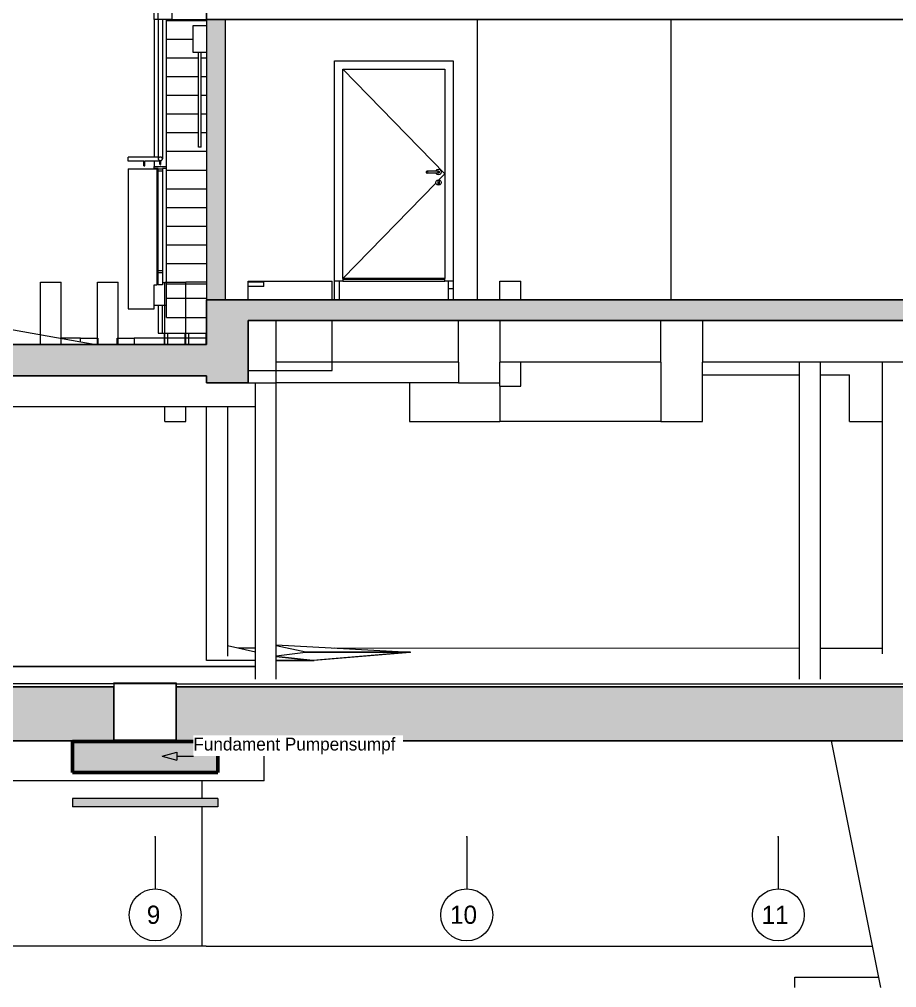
# Model space of a CAD drawing. Header units: metres. Extents: x -4.8 to 35.9, y -7 to 21.5.
# Drawn here: x 19.69 to 28.14, y -6.95 to 2.37 of the extents above; entities that cross this region are included whole.
import ezdxf

# ---------------------------------------------------------------- set-up
doc = ezdxf.new("R2010")
doc.units = ezdxf.units.M
doc.header["$MEASUREMENT"] = 0
doc.set_wipeout_variables(frame=1)
doc.linetypes.add('Raster', pattern=[0.004, 0.002, -0.001, 0, -0.001])
doc.linetypes.add('Wipeout_Contour', pattern=[1, 0, -1])
for name, color, linetype in [('E_Schnitt E RB_1_0', 7, 'Continuous'), ('E_Schnitt E RB_1_000 Achsraster', 7, 'Continuous'), ('E_Schnitt E RB_1_110 Wand Aussen', 7, 'Continuous'), ('E_Schnitt E RB_1_111 Wand Aussen - Bohrpfahlwand 53', 7, 'Continuous'), ('E_Schnitt E RB_1_111 Wand Aussen - Bohrpfahlwand 80', 7, 'Continuous'), ('E_Schnitt E RB_1_112 Wand Aussen - Schachtwände', 7, 'Continuous'), ('E_Schnitt E RB_1_120 Wand Innen tragend', 7, 'Continuous'), ('E_Schnitt E RB_1_140 Brüstung', 7, 'Continuous'), ('E_Schnitt E RB_1_150 Stütze', 7, 'Continuous'), ('E_Schnitt E RB_1_210 Decke', 7, 'Continuous'), ('E_Schnitt E RB_1_211 Decke - Bohrpfahl Rost', 7, 'Continuous'), ('E_Schnitt E RB_1_250 Träger Unterzug', 7, 'Continuous'), ('E_Schnitt E RB_1_260 Fundament', 7, 'Continuous'), ('E_Schnitt E RB_1_270 Deckendurchbruchsymbol', 7, 'Continuous'), ('E_Schnitt E RB_1_410 Treppe', 7, 'Continuous'), ('E_Schnitt E RB_1_420 Rampe', 7, 'Continuous'), ('E_Schnitt E RB_1_910 Allgemein Lageplan Höhen', 7, 'Continuous'), ('E_Schnitt E RB_1_955-1 Polierplan Beschriftung - STB Decke', 7, 'Continuous')]:
    doc.layers.add(name, color=color, linetype=linetype)
doc.styles.add('ERSTELLTER_STIL_1', font='')
doc.styles.get('ERSTELLTER_STIL_1').set_extended_font_data('Eurostile')

msp = doc.modelspace()

# ---------------------------------------------------------------- wipeouts: each hides what was drawn before it
at = {"color": 254, "linetype": 'Wipeout_Contour', "lineweight": 0, "ltscale": 109.05175}
msp.add_wipeout([(-4.7741, -6.95), (35.8884, -6.95), (35.8884, 21.5), (-4.7741, 21.5)], dxfattribs=at).dxf.layer = 'E_Schnitt E RB_1_0'

# ---------------------------------------------------------------- next in the draw order: hatches: boundary and pattern name
at = {"layer": 'E_Schnitt E RB_1_110 Wand Aussen', "linetype": 'Continuous', "lineweight": 0, "true_color": 0x000000}
msp.add_hatch(color=18, dxfattribs=at).paths.add_polyline_path([(21.495, -0.33), (21.675, -0.33), (21.675, 2.37), (21.495, 2.37)])
at = {"layer": 'E_Schnitt E RB_1_210 Decke', "linetype": 'Continuous', "lineweight": 0, "true_color": 0x000000}
for points in [[(21.895, -0.53), (29.58, -0.53), (29.58, -0.33), (21.895, -0.33)], [(18.6375, -1.06), (21.495, -1.06), (21.495, -0.76), (18.6375, -0.76)]]:
    msp.add_hatch(color=18, dxfattribs=at).paths.add_polyline_path(points)
at = {"layer": 'E_Schnitt E RB_1_250 Träger Unterzug', "linetype": 'Continuous', "lineweight": 0, "true_color": 0x000000}
msp.add_hatch(color=18, dxfattribs=at).paths.add_polyline_path([(21.895, -1.13), (21.895, -0.33), (21.495, -0.33), (21.495, -1.13)])
at = {"layer": 'E_Schnitt E RB_1_260 Fundament', "linetype": 'Continuous', "lineweight": 0, "true_color": 0x000000}
for points in [[(18.6375, -4.5757), (20.6031, -4.5757), (20.6031, -4.056), (18.6375, -4.056)], [(21.2031, -4.0256), (21.2031, -4.5757), (33.2817, -4.5757), (33.2801, -4.0256), (33.078, -4.0256), (33.078, -4.056), (21.2031, -4.056), (21.2031, -4.0256)], [(20.2031, -4.58), (20.2031, -4.88), (21.6031, -4.88), (21.6031, -4.58)], [(20.2031, -5.13), (20.2031, -5.21), (21.6031, -5.21), (21.6031, -5.13)]]:
    msp.add_hatch(color=18, dxfattribs=at).paths.add_polyline_path(points)
at = {"layer": 'E_Schnitt E RB_1_955-1 Polierplan Beschriftung - STB Decke', "linetype": 'Continuous', "lineweight": 0, "true_color": 0x000000}
msp.add_hatch(color=18, dxfattribs=at).paths.add_polyline_path([(21.0679, -4.7217), (21.2079, -4.7592), (21.2079, -4.6842)])

# ---------------------------------------------------------------- next in the draw order: linework, layer by layer
at = {"layer": 'E_Schnitt E RB_1_000 Achsraster', "color": 5, "linetype": 'Raster', "lineweight": 0, "ltscale": 1000}
for p, q in [((21, -5.5), (21, -6)), ((24, -5.5), (24, -6)), ((27, -5.5), (27, -6))]:
    msp.add_line(p, q, dxfattribs=at)
at = {"layer": 'E_Schnitt E RB_1_000 Achsraster', "color": 5, "linetype": 'Continuous', "lineweight": 0, "ltscale": 1000}
for centre in [(21, -6.25), (24, -6.25), (27, -6.25)]:
    msp.add_circle(centre, 0.25, dxfattribs=at)
at = {"layer": 'E_Schnitt E RB_1_000 Achsraster', "color": 5, "linetype": 'Raster', "lineweight": 0, "ltscale": 1000}
for p in [(21, -5.5), (21, -5.5), (24, -5.5), (24, -5.5), (27, -5.5), (27, -5.5)]:
    msp.add_point(p, dxfattribs=at)
at = {"layer": 'E_Schnitt E RB_1_110 Wand Aussen', "color": 7, "linetype": 'Continuous', "lineweight": 18, "ltscale": 1000}
for p, q in [((21.495, 2.37), (21.495, -0.33)), ((21.675, 2.37), (21.675, -0.33)), ((24.1, 2.37), (24.1, -0.33)), ((22.726, -0.33), (22.726, 1.972)), ((22.726, 1.972), (23.87, 1.972)), ((23.87, 1.972), (23.87, -0.33)), ((21.03, -0.3828), (21.03, -0.65)), ((21.07, -0.65), (21.07, -0.3828)), ((21.03, -0.65), (21.07, -0.65)), ((21.07, -0.65), (21.495, -0.65))]:
    msp.add_line(p, q, dxfattribs=at)
at = {"layer": 'E_Schnitt E RB_1_110 Wand Aussen', "color": 7, "linetype": 'Continuous', "lineweight": 13, "ltscale": 1000}
for p, q in [((21.365, 2.05), (21.365, 2.31)), ((21.365, 2.31), (21.495, 2.31)), ((21.37, 2.05), (21.365, 2.05)), ((21.4175, 2.05), (21.37, 2.05)), ((21.4425, 2.05), (21.4175, 2.05)), ((21.4175, 1.14), (21.4175, 2.05)), ((21.49, 2.05), (21.4425, 2.05)), ((21.4425, 1.14), (21.4425, 2.05)), ((21.495, 2.05), (21.49, 2.05)), ((22.808, -0.125), (22.808, 1.89)), ((22.808, 1.89), (23.788, 1.89)), ((22.808, 1.89), (23.788, 0.8825)), ((23.788, 1.89), (23.788, -0.125)), ((21.4425, 1.14), (21.4175, 1.14)), ((23.6109, 0.9071), (23.608, 0.9)), ((23.608, 0.9), (23.6109, 0.8929)), ((23.6125, 0.9071), (23.6097, 0.9)), ((23.6097, 0.9), (23.6125, 0.8929)), ((23.618, 0.91), (23.6109, 0.9071)), ((23.6109, 0.8929), (23.618, 0.89)), ((23.6173, 0.9071), (23.6152, 0.9)), ((23.6152, 0.9), (23.6173, 0.8929)), ((23.6191, 0.91), (23.618, 0.91)), ((23.6191, 0.89), (23.618, 0.89)), ((23.6224, 0.91), (23.6191, 0.91)), ((23.6224, 0.89), (23.6191, 0.89)), ((23.6273, 0.91), (23.6224, 0.91)), ((23.6273, 0.89), (23.6224, 0.89)), ((23.6245, 0.9071), (23.6234, 0.9)), ((23.6234, 0.9), (23.6245, 0.8929)), ((23.633, 0.91), (23.6273, 0.91)), ((23.633, 0.89), (23.6273, 0.89)), ((23.713, 0.91), (23.633, 0.91)), ((23.713, 0.89), (23.633, 0.89)), ((23.7037, 0.91), (23.7046, 0.9135)), ((23.7046, 0.8865), (23.7037, 0.89)), ((23.7046, 0.9135), (23.7145, 0.9234)), ((23.7145, 0.8766), (23.7046, 0.8865)), ((23.7187, 0.91), (23.713, 0.91)), ((23.7187, 0.89), (23.713, 0.89)), ((23.7145, 0.9234), (23.728, 0.927)), ((23.728, 0.873), (23.7145, 0.8766)), ((23.7236, 0.91), (23.7187, 0.91)), ((23.7236, 0.89), (23.7187, 0.89)), ((23.7215, 0.9071), (23.7226, 0.9)), ((23.7226, 0.9), (23.7215, 0.8929)), ((23.7269, 0.91), (23.7236, 0.91)), ((23.7269, 0.89), (23.7236, 0.89)), ((23.728, 0.91), (23.7269, 0.91)), ((23.728, 0.89), (23.7269, 0.89)), ((23.728, 0.927), (23.7415, 0.9234)), ((23.728, 0.91), (23.7351, 0.9071)), ((23.7351, 0.8929), (23.728, 0.89)), ((23.7415, 0.8766), (23.728, 0.873)), ((23.7287, 0.9071), (23.7308, 0.9)), ((23.7308, 0.9), (23.7287, 0.8929)), ((23.7328, 0.8257), (23.788, 0.8825)), ((23.7335, 0.9071), (23.7363, 0.9)), ((23.7363, 0.9), (23.7335, 0.8929)), ((23.7351, 0.9071), (23.738, 0.9)), ((23.738, 0.9), (23.7351, 0.8929)), ((23.7415, 0.9234), (23.7514, 0.9135)), ((23.7514, 0.8865), (23.7415, 0.8766)), ((23.7514, 0.9135), (23.755, 0.9)), ((23.755, 0.9), (23.7514, 0.8865)), ((22.808, -0.125), (23.7025, 0.7946)), ((23.701, 0.8), (23.7046, 0.8135)), ((23.7046, 0.7865), (23.701, 0.8)), ((23.7046, 0.8135), (23.7145, 0.8234)), ((23.7145, 0.7766), (23.7046, 0.7865)), ((23.7145, 0.8234), (23.728, 0.827)), ((23.728, 0.773), (23.7145, 0.7766)), ((23.7205, 0.8097), (23.7213, 0.8116)), ((23.7213, 0.8116), (23.7226, 0.8151)), ((23.7226, 0.8151), (23.728, 0.8174)), ((23.723, 0.8029), (23.723, 0.8044)), ((23.723, 0.8029), (23.723, 0.8)), ((23.723, 0.8), (23.723, 0.7971)), ((23.723, 0.7971), (23.723, 0.7913)), ((23.723, 0.7913), (23.723, 0.7875)), ((23.7245, 0.784), (23.723, 0.7875)), ((23.728, 0.7825), (23.7245, 0.784)), ((23.728, 0.827), (23.7415, 0.8234)), ((23.728, 0.8174), (23.7334, 0.8151)), ((23.7315, 0.784), (23.728, 0.7825)), ((23.7415, 0.7766), (23.728, 0.773)), ((23.733, 0.7875), (23.7315, 0.784)), ((23.7355, 0.8097), (23.733, 0.8044)), ((23.733, 0.8044), (23.733, 0.8029)), ((23.733, 0.8029), (23.733, 0.8)), ((23.733, 0.8), (23.733, 0.7971)), ((23.733, 0.7971), (23.733, 0.7913)), ((23.733, 0.7913), (23.733, 0.7875)), ((23.7334, 0.8151), (23.7347, 0.8116)), ((23.7347, 0.8116), (23.7355, 0.8097)), ((23.7415, 0.8234), (23.7514, 0.8135)), ((23.7514, 0.7865), (23.7415, 0.7766)), ((23.7514, 0.8135), (23.755, 0.8)), ((23.755, 0.8), (23.7514, 0.7865)), ((22.776, -0.15), (22.726, -0.15)), ((22.776, -0.33), (22.776, -0.15)), ((22.808, -0.15), (22.776, -0.15)), ((23.788, -0.125), (22.808, -0.125)), ((22.808, -0.125), (22.808, -0.13)), ((22.808, -0.13), (23.788, -0.13)), ((22.808, -0.13), (22.808, -0.15)), ((22.808, -0.15), (23.788, -0.15)), ((22.848, -0.125), (22.848, -0.13)), ((23.748, -0.13), (23.748, -0.125)), ((23.788, -0.13), (23.788, -0.125)), ((23.788, -0.15), (23.788, -0.13)), ((23.82, -0.15), (23.788, -0.15)), ((23.82, -0.15), (23.82, -0.33)), ((23.87, -0.15), (23.82, -0.15))]:
    msp.add_line(p, q, dxfattribs=at)
at = {"layer": 'E_Schnitt E RB_1_111 Wand Aussen - Bohrpfahlwand 53', "color": 7, "linetype": 'Continuous', "lineweight": 18, "ltscale": 1000}
for p, q in [((20.2802, -0.7), (20.0939, -0.7)), ((20.2802, -0.7), (20.2837, -0.7)), ((20.2802, -0.7335), (20.2802, -0.7)), ((20.2837, -0.7), (20.2954, -0.7)), ((20.2954, -0.7), (20.3146, -0.7)), ((20.3146, -0.7), (20.3405, -0.7)), ((20.3405, -0.7), (20.3726, -0.7)), ((20.3726, -0.7), (20.4097, -0.7)), ((20.4097, -0.7), (20.4488, -0.7)), ((20.4488, -0.7), (20.4488, -0.76)), ((20.6332, -0.76), (20.6332, -0.7)), ((20.6332, -0.7), (20.6697, -0.7)), ((20.6697, -0.7), (20.7068, -0.7)), ((20.7068, -0.7), (20.7389, -0.7)), ((20.7389, -0.7), (20.7649, -0.7)), ((20.7649, -0.7), (20.784, -0.7)), ((20.784, -0.7), (20.7958, -0.7)), ((20.7958, -0.7), (20.7989, -0.7)), ((21.4911, -0.7), (20.7989, -0.7)), ((20.7989, -0.7), (20.7989, -0.76))]:
    msp.add_line(p, q, dxfattribs=at)
at = {"layer": 'E_Schnitt E RB_1_111 Wand Aussen - Bohrpfahlwand 80', "color": 7, "linetype": 'Continuous', "lineweight": 18, "ltscale": 1000}
for p, q in [((21.4922, -0.655), (21.4922, -0.65)), ((21.4911, -0.76), (21.4911, -0.655)), ((21.495, -0.655), (21.4911, -0.655)), ((26.27, -1.05), (27.205, -1.05)), ((27.405, -1.05), (27.685, -1.05)), ((27.685, -1.5), (27.685, -1.05)), ((21.7997, -3.6805), (21.965, -3.6805)), ((22.7253, -3.6806), (27.205, -3.6809)), ((27.405, -3.681), (28.0023, -3.681)), ((21.4527, -5.13), (21.4527, -4.9602)), ((21.4527, -6.55), (21.4527, -5.21)), ((21.4527, -6.55), (17.9115, -6.55)), ((21.4911, -6.55), (21.4527, -6.55)), ((21.4911, -6.55), (21.9868, -6.55)), ((21.9868, -6.55), (27.9045, -6.55))]:
    msp.add_line(p, q, dxfattribs=at)
at = {"layer": 'E_Schnitt E RB_1_112 Wand Aussen - Schachtwände', "color": 7, "linetype": 'Continuous', "lineweight": 18, "ltscale": 1000}
msp.add_line((23.68, -0.13), (23.68, -0.125), dxfattribs=at)
at = {"layer": 'E_Schnitt E RB_1_120 Wand Innen tragend', "color": 7, "linetype": 'Continuous', "lineweight": 18, "ltscale": 1000}
for p, q in [((25.965, 2.37), (25.965, -0.33)), ((23.82, -0.22), (23.87, -0.22)), ((21.495, -3.7589), (21.495, -1.36)), ((21.695, -1.36), (21.695, -3.7589)), ((27.16, -6.95), (27.16, -6.85)), ((27.16, -6.85), (27.165, -6.85)), ((27.165, -6.85), (27.1801, -6.85)), ((27.1801, -6.85), (27.2051, -6.85)), ((27.2051, -6.85), (27.2398, -6.85)), ((27.2398, -6.85), (27.2839, -6.85)), ((27.2839, -6.85), (27.3371, -6.85)), ((27.3371, -6.85), (27.399, -6.85)), ((27.399, -6.85), (27.469, -6.85)), ((27.469, -6.85), (27.5466, -6.85)), ((27.5466, -6.85), (27.6311, -6.85)), ((27.6311, -6.85), (27.722, -6.85)), ((27.722, -6.85), (27.8183, -6.85)), ((27.8183, -6.85), (27.9195, -6.85)), ((27.9195, -6.85), (27.9644, -6.85))]:
    msp.add_line(p, q, dxfattribs=at)
at = {"layer": 'E_Schnitt E RB_1_140 Brüstung', "color": 7, "linetype": 'Continuous', "lineweight": 18, "ltscale": 1000}
for p, q in [((21.03, 2.37), (21.03, 3.716)), ((21.165, 2.37), (21.165, 3.716)), ((20.99, 2.3694), (20.99, 2.7184)), ((20.99, 2.3694), (20.99, 1.0441)), ((21.11, 2.3694), (20.99, 2.3694)), ((21.07, 2.37), (21.03, 2.37)), ((21.165, 2.37), (21.07, 2.37)), ((21.11, 2.3694), (21.11, 2.37)), ((21.11, 0.9541), (21.11, 2.3694)), ((20.99, 1.0041), (20.99, 0.9541)), ((20.99, 0.9541), (21.11, 0.9541)), ((20.99, 0.9341), (20.99, 0.9541)), ((21.03, 0.9341), (20.99, 0.9341)), ((20.99, 0.9341), (20.99, 0.9301)), ((21.03, 0.9301), (21.03, 0.9341)), ((21.11, 0.9341), (21.07, 0.9341)), ((21.07, 0.9341), (21.07, 0.9301)), ((21.11, 0.9341), (21.11, 0.9541)), ((20.74, 0.9301), (21.02, 0.9301)), ((20.74, 0.9301), (20.74, -0.4159)), ((21.02, -0.185), (21.02, 0.9301)), ((21.03, 0.9101), (21.03, 0.9301)), ((21.03, 0.9301), (21.07, 0.9301)), ((21.03, -0.0459), (21.03, 0.9101)), ((21.07, 0.9101), (21.03, 0.9101)), ((21.07, 0.9301), (21.07, 0.9101)), ((21.07, 0.9101), (21.07, -0.0459)), ((21.03, -0.0659), (21.03, -0.0459)), ((21.03, -0.0459), (21.07, -0.0459)), ((21.03, -0.185), (21.03, -0.0659)), ((21.03, -0.0659), (21.07, -0.0659)), ((21.07, -0.0459), (21.07, -0.0659)), ((21.07, -0.0659), (21.07, -0.185)), ((20.99, -0.4159), (20.99, -0.185)), ((20.99, -0.185), (21.02, -0.185)), ((21.02, -0.1638), (21.03, -0.1638)), ((21.07, -0.185), (21.03, -0.185)), ((21.07, -0.1638), (21.11, -0.1638)), ((20.74, -0.4159), (20.99, -0.4159)), ((21.11, -0.3828), (20.99, -0.3828))]:
    msp.add_line(p, q, dxfattribs=at)
at = {"layer": 'E_Schnitt E RB_1_140 Brüstung', "color": 7, "linetype": 'Continuous', "lineweight": 13, "ltscale": 1000}
for p, q in [((21.03, 2.3694), (21.03, 1.0275)), ((21.07, 2.3694), (21.07, 1.0275)), ((20.74, 1.0438), (20.74, 1.0441)), ((21.03, 1.0441), (20.74, 1.0441)), ((20.74, 1.0429), (20.74, 1.0438)), ((20.74, 1.0414), (20.74, 1.0429)), ((20.74, 1.0394), (20.74, 1.0414)), ((20.74, 1.037), (20.74, 1.0394)), ((20.74, 1.0341), (20.74, 1.037)), ((20.74, 1.0309), (20.74, 1.0341)), ((20.74, 1.0276), (20.74, 1.0309)), ((20.74, 1.0241), (20.74, 1.0276)), ((21.0303, 1.0304), (21.03, 1.0275)), ((21.03, 1.0275), (21.0303, 1.0246)), ((21.0312, 1.0332), (21.0303, 1.0304)), ((21.0327, 1.0358), (21.0312, 1.0332)), ((21.0347, 1.0382), (21.0327, 1.0358)), ((21.0371, 1.0402), (21.0347, 1.0382)), ((21.04, 1.0419), (21.0371, 1.0402)), ((21.0432, 1.0431), (21.04, 1.0419)), ((21.0465, 1.0439), (21.0432, 1.0431)), ((21.05, 1.0441), (21.0465, 1.0439)), ((21.0535, 1.0439), (21.05, 1.0441)), ((21.0568, 1.0431), (21.0535, 1.0439)), ((21.06, 1.0419), (21.0568, 1.0431)), ((21.0629, 1.0402), (21.06, 1.0419)), ((21.0653, 1.0382), (21.0629, 1.0402)), ((21.0673, 1.0358), (21.0653, 1.0382)), ((21.0688, 1.0332), (21.0673, 1.0358)), ((21.0697, 1.0304), (21.0688, 1.0332)), ((21.07, 1.0275), (21.0697, 1.0304)), ((21.0697, 1.0246), (21.07, 1.0275)), ((20.74, 1.0206), (20.74, 1.0241)), ((20.74, 1.0173), (20.74, 1.0206)), ((20.74, 1.0141), (20.74, 1.0173)), ((20.74, 1.0112), (20.74, 1.0141)), ((20.74, 1.0088), (20.74, 1.0112)), ((20.74, 1.0068), (20.74, 1.0088)), ((20.74, 1.0053), (20.74, 1.0068)), ((20.74, 1.0044), (20.74, 1.0053)), ((20.74, 1.0041), (20.74, 1.0044)), ((20.89, 1.0041), (20.74, 1.0041)), ((20.89, 0.9591), (20.89, 1.0041)), ((20.8901, 1.0041), (20.8903, 1.0041)), ((20.8901, 0.9591), (20.8903, 0.9591)), ((20.8903, 1.0041), (20.8907, 1.0041)), ((20.8903, 0.9591), (20.8907, 0.9591)), ((20.8907, 1.0041), (20.8912, 1.0041)), ((20.8907, 0.9591), (20.8912, 0.9591)), ((20.8912, 1.0041), (20.8918, 1.0041)), ((20.8912, 0.9591), (20.8918, 0.9591)), ((20.8918, 1.0041), (20.8925, 1.0041)), ((20.8918, 0.9591), (20.8925, 0.9591)), ((20.8925, 1.0041), (20.8933, 1.0041)), ((20.8925, 0.9591), (20.8933, 0.9591)), ((20.8933, 1.0041), (20.8941, 1.0041)), ((20.8933, 0.9591), (20.8941, 0.9591)), ((20.8941, 1.0041), (20.895, 1.0041)), ((20.8941, 0.9591), (20.895, 0.9591)), ((20.895, 1.0041), (20.8959, 1.0041)), ((20.895, 0.9591), (20.8959, 0.9591)), ((20.8959, 1.0041), (20.8967, 1.0041)), ((20.8959, 0.9591), (20.8967, 0.9591)), ((20.8967, 1.0041), (20.8975, 1.0041)), ((20.8967, 0.9591), (20.8975, 0.9591)), ((20.8975, 1.0041), (20.8982, 1.0041)), ((20.8975, 0.9591), (20.8982, 0.9591)), ((20.8982, 1.0041), (20.8988, 1.0041)), ((20.8982, 0.9591), (20.8988, 0.9591)), ((20.8988, 1.0041), (20.8993, 1.0041)), ((20.8988, 0.9591), (20.8993, 0.9591)), ((20.8993, 1.0041), (20.8997, 1.0041)), ((20.8993, 0.9591), (20.8997, 0.9591)), ((20.8997, 1.0041), (20.8999, 1.0041)), ((20.8997, 0.9591), (20.8999, 0.9591)), ((20.9, 0.9591), (20.9, 1.0041)), ((21.045, 1.0041), (20.9, 1.0041)), ((21.0303, 1.0246), (21.0312, 1.0218)), ((21.0312, 1.0218), (21.0327, 1.0191)), ((21.0327, 1.0191), (21.0347, 1.0168)), ((21.0347, 1.0168), (21.0371, 1.0147)), ((21.0371, 1.0147), (21.04, 1.0131)), ((21.04, 1.0131), (21.0432, 1.0118)), ((21.0432, 1.0118), (21.0465, 1.0111)), ((21.045, 0.9728), (21.045, 1.0114)), ((21.0465, 1.0111), (21.05, 1.0108)), ((21.0483, 0.9698), (21.0491, 0.9698)), ((21.0491, 0.9698), (21.05, 0.9698)), ((21.05, 1.0108), (21.0535, 1.0111)), ((21.05, 0.9698), (21.0509, 0.9698)), ((21.0509, 0.9698), (21.0517, 0.9698)), ((21.0535, 1.0111), (21.0568, 1.0118)), ((21.055, 0.9728), (21.055, 1.0114)), ((21.0568, 1.0118), (21.06, 1.0131)), ((21.06, 1.0131), (21.0629, 1.0147)), ((21.0629, 1.0147), (21.0653, 1.0168)), ((21.0653, 1.0168), (21.0673, 1.0191)), ((21.0673, 1.0191), (21.0688, 1.0218)), ((21.0688, 1.0218), (21.0697, 1.0246))]:
    msp.add_line(p, q, dxfattribs=at)
at = {"layer": 'E_Schnitt E RB_1_150 Stütze', "color": 7, "linetype": 'Continuous', "lineweight": 13, "ltscale": 1000}
for p, q in [((27.205, -3.9802), (27.205, -0.93)), ((27.405, -3.9802), (27.405, -0.93)), ((28.0023, -3.737), (28.0023, -0.93)), ((21.965, -3.9802), (21.965, -1.13)), ((22.165, -3.9802), (22.165, -1.13))]:
    msp.add_line(p, q, dxfattribs=at)
at = {"layer": 'E_Schnitt E RB_1_210 Decke', "color": 7, "linetype": 'Continuous', "lineweight": 25, "ltscale": 1000}
for p, q in [((21.495, 2.57), (21.495, 2.37)), ((21.675, 2.37), (21.495, 2.37)), ((31.2, 2.37), (21.675, 2.37)), ((29.58, -0.33), (21.895, -0.33)), ((29.58, -0.53), (21.895, -0.53))]:
    msp.add_line(p, q, dxfattribs=at)
at = {"layer": 'E_Schnitt E RB_1_210 Decke', "color": 7, "linetype": 'Continuous', "lineweight": 13, "ltscale": 1000}
msp.add_line((21.165, 2.37), (21.495, 2.37), dxfattribs=at)
at = {"layer": 'E_Schnitt E RB_1_210 Decke', "color": 7, "linetype": 'Continuous', "lineweight": 25, "ltscale": 1000, "flags": 128}
for points in [[(21.495, -0.76), (18.6375, -0.76), (14.87, -0.76)], [(21.495, -1.06), (18.6375, -1.06), (14.87, -1.06)]]:
    msp.add_lwpolyline(points, dxfattribs=at)
at = {"layer": 'E_Schnitt E RB_1_211 Decke - Bohrpfahl Rost', "color": 8, "linetype": 'Continuous', "lineweight": 13, "ltscale": 1000}
msp.add_line((27.685, -1.5), (28.0023, -1.5), dxfattribs=at)
at = {"layer": 'E_Schnitt E RB_1_250 Träger Unterzug', "color": 7, "linetype": 'Continuous', "lineweight": 25, "ltscale": 1000}
for p, q in [((21.495, -0.33), (21.495, -0.76)), ((21.675, -0.33), (21.495, -0.33)), ((21.895, -0.33), (21.675, -0.33)), ((21.895, -0.53), (21.895, -1.13)), ((21.495, -1.06), (21.495, -1.13)), ((21.895, -1.13), (21.495, -1.13))]:
    msp.add_line(p, q, dxfattribs=at)
at = {"layer": 'E_Schnitt E RB_1_250 Träger Unterzug', "color": 7, "linetype": 'Continuous', "lineweight": 13, "ltscale": 1000}
for p, q in [((22.165, -0.93), (22.165, -0.53)), ((23.92, -0.93), (23.92, -0.53)), ((24.32, -0.53), (24.32, -0.93)), ((25.87, -0.93), (25.87, -0.53)), ((26.27, -0.53), (26.27, -0.93)), ((22.165, -1.13), (22.165, -0.93)), ((23.92, -0.93), (22.165, -0.93)), ((23.92, -0.93), (23.92, -1.13)), ((24.32, -1.13), (24.32, -0.93)), ((25.87, -0.93), (24.32, -0.93)), ((25.87, -0.93), (25.87, -1.5)), ((27.205, -0.93), (26.27, -0.93)), ((26.27, -1.5), (26.27, -0.93)), ((27.405, -0.93), (27.205, -0.93)), ((29.58, -0.93), (27.405, -0.93)), ((21.895, -1.13), (21.965, -1.13)), ((21.965, -1.13), (22.165, -1.13)), ((23.92, -1.13), (22.165, -1.13)), ((23.45, -1.13), (23.45, -1.5)), ((23.92, -1.13), (24.32, -1.13)), ((24.32, -1.16), (24.32, -1.5)), ((21.965, -1.36), (16.925, -1.36)), ((23.45, -1.5), (24.32, -1.5)), ((25.87, -1.5), (24.32, -1.5)), ((25.87, -1.5), (26.27, -1.5))]:
    msp.add_line(p, q, dxfattribs=at)
at = {"layer": 'E_Schnitt E RB_1_260 Fundament', "color": 7, "linetype": 'Continuous', "lineweight": 18, "ltscale": 1000}
for p, q in [((16.925, -3.86), (21.965, -3.86)), ((21.965, -3.8601), (16.925, -3.8601)), ((20.6031, -4.0251), (18.6375, -4.0252)), ((20.6031, -4.0251), (20.6031, -4.0172)), ((20.6031, -4.0172), (21.2031, -4.0172)), ((20.6031, -4.0251), (20.6031, -4.056)), ((21.2031, -4.0172), (21.2031, -4.0251)), ((21.2031, -4.0251), (33.0721, -4.0248)), ((21.2031, -4.0252), (21.2031, -4.0256)), ((21.2031, -4.0252), (21.2031, -4.0256)), ((21.2031, -4.5671), (20.6031, -4.5671)), ((22.05, -4.9602), (22.05, -4.5757)), ((27.5104, -4.5757), (27.9843, -6.95)), ((22.05, -4.9602), (14.05, -4.9602))]:
    msp.add_line(p, q, dxfattribs=at)
at = {"layer": 'E_Schnitt E RB_1_260 Fundament', "color": 7, "linetype": 'Continuous', "lineweight": 25, "ltscale": 1000}
for p, q in [((20.6031, -4.056), (18.6375, -4.056)), ((20.6031, -4.056), (20.6031, -4.5757)), ((21.2031, -4.0256), (21.2031, -4.5757)), ((21.2031, -4.0256), (21.2031, -4.0256)), ((21.2031, -4.0256), (21.2031, -4.056)), ((33.078, -4.056), (21.2031, -4.056)), ((20.6031, -4.5757), (18.6375, -4.5757)), ((33.2817, -4.5757), (21.2031, -4.5757))]:
    msp.add_line(p, q, dxfattribs=at)
at = {"layer": 'E_Schnitt E RB_1_260 Fundament', "color": 7, "linetype": 'Continuous', "lineweight": 50, "ltscale": 1000}
for p, q in [((20.2031, -4.58), (20.2031, -4.88)), ((21.6031, -4.58), (20.2031, -4.58)), ((21.6031, -4.58), (21.6031, -4.88)), ((21.6031, -4.88), (20.2031, -4.88))]:
    msp.add_line(p, q, dxfattribs=at)
at = {"layer": 'E_Schnitt E RB_1_260 Fundament', "color": 7, "linetype": 'Continuous', "lineweight": 13, "ltscale": 1000}
for p, q in [((20.2031, -5.13), (20.2031, -5.21)), ((21.6031, -5.13), (20.2031, -5.13)), ((21.6031, -5.21), (20.2031, -5.21)), ((21.6031, -5.13), (21.6031, -5.21))]:
    msp.add_line(p, q, dxfattribs=at)
at = {"layer": 'E_Schnitt E RB_1_270 Deckendurchbruchsymbol', "color": 7, "linetype": 'Continuous', "lineweight": 13, "ltscale": 1000}
for p, q in [((19.895, -0.16), (20.095, -0.16)), ((19.895, -0.76), (19.895, -0.16)), ((20.095, -0.76), (20.095, -0.16)), ((20.445, -0.16), (20.645, -0.16)), ((20.445, -0.76), (20.445, -0.16)), ((20.645, -0.76), (20.645, -0.16)), ((21.0945, -0.16), (21.2945, -0.16)), ((21.0945, -0.76), (21.0945, -0.16)), ((21.2945, -0.76), (21.2945, -0.16)), ((21.895, -0.15), (22.705, -0.15)), ((21.895, -0.16), (21.895, -0.15)), ((22.705, -0.33), (22.705, -0.15)), ((24.32, -0.15), (24.52, -0.15)), ((24.32, -0.33), (24.32, -0.15)), ((24.52, -0.33), (24.52, -0.15)), ((21.895, -0.33), (21.895, -0.2)), ((22.705, -1.01), (22.705, -0.53)), ((21.09, -0.76), (21.09, -0.65)), ((21.1234, -0.76), (21.1234, -0.65)), ((21.29, -0.76), (21.29, -0.65)), ((21.3234, -0.76), (21.3234, -0.65)), ((24.52, -1.16), (24.52, -0.93)), ((21.895, -1.01), (22.705, -1.01)), ((24.32, -1.16), (24.32, -1.13)), ((24.32, -1.16), (24.52, -1.16)), ((21.0945, -1.5), (21.0945, -1.36)), ((21.2945, -1.5), (21.2945, -1.36)), ((21.0945, -1.5), (21.2945, -1.5)), ((21.2031, -4.0244), (20.6031, -4.0244)), ((20.6031, -4.58), (20.6031, -4.5757)), ((21.2031, -4.58), (21.2031, -4.5757))]:
    msp.add_line(p, q, dxfattribs=at)
at = {"layer": 'E_Schnitt E RB_1_270 Deckendurchbruchsymbol', "color": 1, "linetype": 'Continuous', "lineweight": 0, "ltscale": 1000}
for p, q in [((22.045, -0.16), (21.895, -0.16)), ((21.895, -0.2), (21.895, -0.16)), ((22.045, -0.2), (22.045, -0.16)), ((22.045, -0.2), (21.895, -0.2))]:
    msp.add_line(p, q, dxfattribs=at)
at = {"layer": 'E_Schnitt E RB_1_410 Treppe', "color": 7, "linetype": 'Continuous', "lineweight": 18, "ltscale": 1000}
for p, q in [((21.11, 2.36), (21.495, 2.36)), ((21.11, 2.18), (21.365, 2.18)), ((21.11, 2), (21.4175, 2)), ((21.4425, 2), (21.495, 2)), ((21.11, 1.82), (21.4175, 1.82)), ((21.4425, 1.82), (21.495, 1.82)), ((21.11, 1.64), (21.4175, 1.64)), ((21.4425, 1.64), (21.495, 1.64)), ((21.11, 1.46), (21.4175, 1.46)), ((21.4425, 1.46), (21.495, 1.46)), ((21.11, 1.28), (21.4175, 1.28)), ((21.4425, 1.28), (21.495, 1.28)), ((21.11, 1.1), (21.495, 1.1)), ((21.11, 0.92), (21.11, 0.9341)), ((21.11, 0.92), (21.495, 0.92)), ((21.11, 0.91), (21.11, 0.92)), ((21.11, 0.74), (21.11, 0.91)), ((21.11, 0.74), (21.495, 0.74)), ((21.11, 0.73), (21.11, 0.74)), ((21.11, 0.56), (21.11, 0.73)), ((21.11, 0.56), (21.495, 0.56)), ((21.11, 0.55), (21.11, 0.56)), ((21.11, 0.38), (21.11, 0.55)), ((21.11, 0.38), (21.495, 0.38)), ((21.11, 0.37), (21.11, 0.38)), ((21.11, 0.2), (21.11, 0.37)), ((21.11, 0.2), (21.495, 0.2)), ((21.11, 0.19), (21.11, 0.2)), ((21.11, 0.02), (21.11, 0.19)), ((21.11, 0.02), (21.495, 0.02)), ((21.11, 0.01), (21.11, 0.02)), ((21.11, -0.16), (21.11, 0.01)), ((21.11, -0.175), (21.11, -0.16)), ((21.11, -0.315), (21.11, -0.175)), ((21.11, -0.175), (21.495, -0.175)), ((21.495, -0.16), (21.2945, -0.16)), ((21.11, -0.5), (21.11, -0.315)), ((21.11, -0.315), (21.495, -0.315)), ((21.11, -0.5), (21.495, -0.5))]:
    msp.add_line(p, q, dxfattribs=at)
at = {"layer": 'E_Schnitt E RB_1_420 Rampe', "color": 8, "linetype": 'Continuous', "lineweight": 13, "ltscale": 1000}
msp.add_line((19.49, -0.5913), (20.4273, -0.76), dxfattribs=at)
at = {"layer": 'E_Schnitt E RB_1_420 Rampe', "color": 7, "linetype": 'Continuous', "lineweight": 13, "ltscale": 1000}
for p, q in [((21.695, -3.656), (21.965, -3.7192)), ((22.165, -3.6495), (23.4582, -3.7212)), ((22.452, -3.7212), (22.165, -3.6594)), ((22.165, -3.7564), (22.4487, -3.7214)), ((22.4487, -3.7214), (22.5669, -3.7214)), ((23.4582, -3.7212), (22.452, -3.7212)), ((22.452, -3.7212), (22.452, -3.7212)), ((23.4565, -3.7216), (22.5166, -3.7996)), ((23.4565, -3.7244), (22.5303, -3.8013)), ((22.5669, -3.7214), (23.4485, -3.7216)), ((23.4485, -3.7216), (23.4544, -3.7211)), ((23.455, -3.721), (23.4574, -3.7208)), ((23.4565, -3.7244), (23.4565, -3.7216)), ((23.4591, -3.7216), (23.4565, -3.7216)), ((23.4574, -3.7208), (23.4591, -3.7216)), ((23.459, -3.7243), (23.4591, -3.7216)), ((21.4948, -3.7578), (21.495, -3.7578)), ((21.4948, -3.8012), (21.4948, -3.7578)), ((21.965, -3.8012), (21.4948, -3.8012)), ((21.4948, -3.8025), (21.4948, -3.8012)), ((22.5166, -3.7996), (22.165, -3.7626)), ((22.165, -3.7627), (22.5166, -3.7998)), ((22.5303, -3.8012), (22.165, -3.8012)), ((22.165, -3.8026), (22.5301, -3.8026)), ((22.5166, -3.7996), (22.5166, -3.7996)), ((22.5166, -3.7998), (22.5303, -3.8012)), ((22.5301, -3.8026), (22.5303, -3.8012))]:
    msp.add_line(p, q, dxfattribs=at)
at = {"layer": 'E_Schnitt E RB_1_910 Allgemein Lageplan Höhen', "color": 7, "linetype": 'Continuous', "lineweight": 13, "ltscale": 1000}
for p, q in [((23.01, -0.13), (23.0086, -0.125)), ((23.0267, -0.13), (23.0281, -0.125))]:
    msp.add_line(p, q, dxfattribs=at)
at = {"layer": 'E_Schnitt E RB_1_955-1 Polierplan Beschriftung - STB Decke', "color": 7, "linetype": 'Continuous', "lineweight": 13, "ltscale": 1000}
for p, q in [((21.0679, -4.7217), (21.2079, -4.6842)), ((21.0679, -4.7217), (21.2079, -4.7592)), ((21.2079, -4.6842), (21.2079, -4.7592)), ((21.2079, -4.7217), (21.2679, -4.7217))]:
    msp.add_line(p, q, dxfattribs=at)

# ---------------------------------------------------------------- next in the draw order: texts
at = {"layer": 'E_Schnitt E RB_1_000 Achsraster', "color": 5, "linetype": 'Continuous', "lineweight": 0, "char_height": 0.175, "attachment_point": 1, "style": 'ERSTELLTER_STIL_1'}
for s, insert in [('\\A1;{\\pql;\\pt0;\\fEurostile|b0|i0|c0|p0;\\W1.000000;9}', (20.9195, -6.1607)), ('\\A1;{\\pql;\\pt0;\\fEurostile|b0|i0|c0|p0;\\W1.000000;10}', (23.839, -6.1607)), ('\\A1;{\\pql;\\pt0;\\fEurostile|b0|i0|c0|p0;\\W1.000000;11}', (26.839, -6.1625))]:
    msp.add_mtext(s, dxfattribs=dict(at, insert=insert))

# ---------------------------------------------------------------- next in the draw order: wipeouts: each hides what was drawn before it
at = {"color": 254, "linetype": 'Wipeout_Contour', "lineweight": 0, "ltscale": 91.442895}
msp.add_wipeout([(21.3679, -4.7217), (23.3862, -4.7217), (23.3862, -4.5211), (21.3679, -4.5211)], dxfattribs=at).dxf.layer = 'E_Schnitt E RB_1_955-1 Polierplan Beschriftung - STB Decke'

# ---------------------------------------------------------------- next in the draw order: linework, layer by layer
at = {"layer": 'E_Schnitt E RB_1_955-1 Polierplan Beschriftung - STB Decke', "color": 7, "linetype": 'Continuous', "lineweight": 13, "ltscale": 1000}
msp.add_line((21.2679, -4.7217), (21.3679, -4.7217), dxfattribs=at)

# ---------------------------------------------------------------- next in the draw order: texts
at = {"layer": 'E_Schnitt E RB_1_955-1 Polierplan Beschriftung - STB Decke', "color": 7, "linetype": 'Continuous', "lineweight": 13, "insert": (21.3679, -4.7048), "char_height": 0.123474, "attachment_point": 7, "style": 'ERSTELLTER_STIL_1'}
msp.add_mtext('\\A1;{\\pql;\\fEurostile|b0|i0|c0|p0;\\W1.000000;Fundament Pumpensumpf}', dxfattribs=at)

doc.saveas('drawing.dxf')
